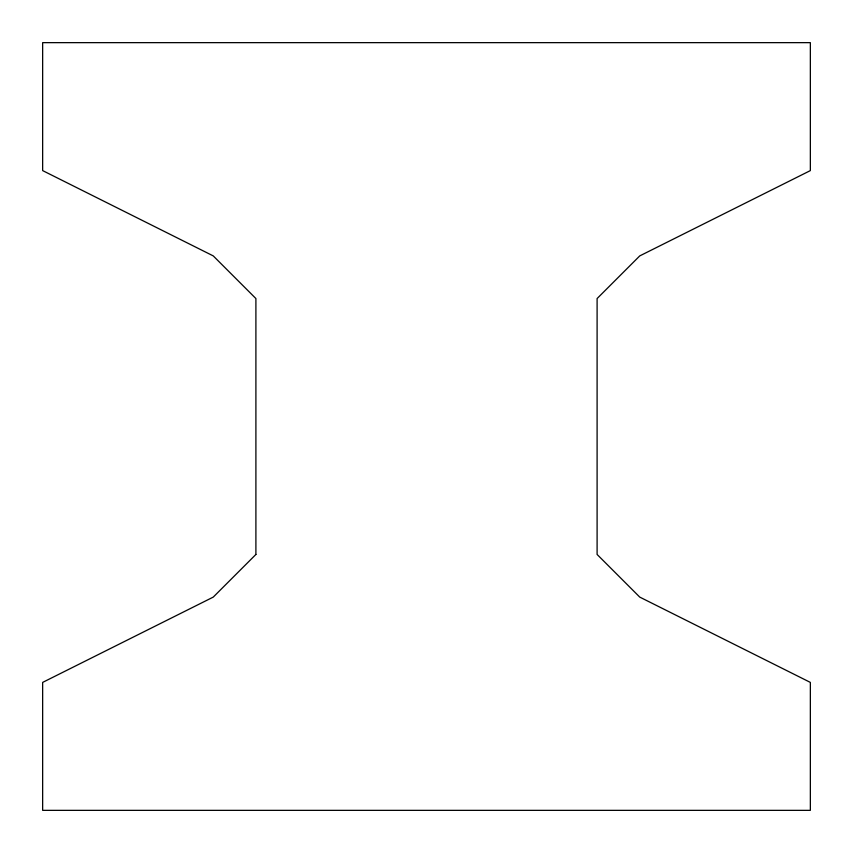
<?xml version="1.0" encoding="UTF-8"?>
<svg xmlns="http://www.w3.org/2000/svg" width="853" height="853" viewBox="0 0 853 853"><rect width="100%" height="100%" fill="white"/><g stroke="black" fill="none" stroke-linecap="round" stroke-linejoin="round"><path stroke-width="1.28" d="M255.9 554.45L213.25 597.1L42.65 682.4L42.65 810.35L810.35 810.35L810.35 682.4L639.75 597.1L597.1 554.45L597.1 298.55L639.75 255.9L810.35 170.6L810.35 42.65L42.65 42.65L42.65 170.6L213.25 255.9L255.9 298.55L255.9 554.45"/></g></svg>
